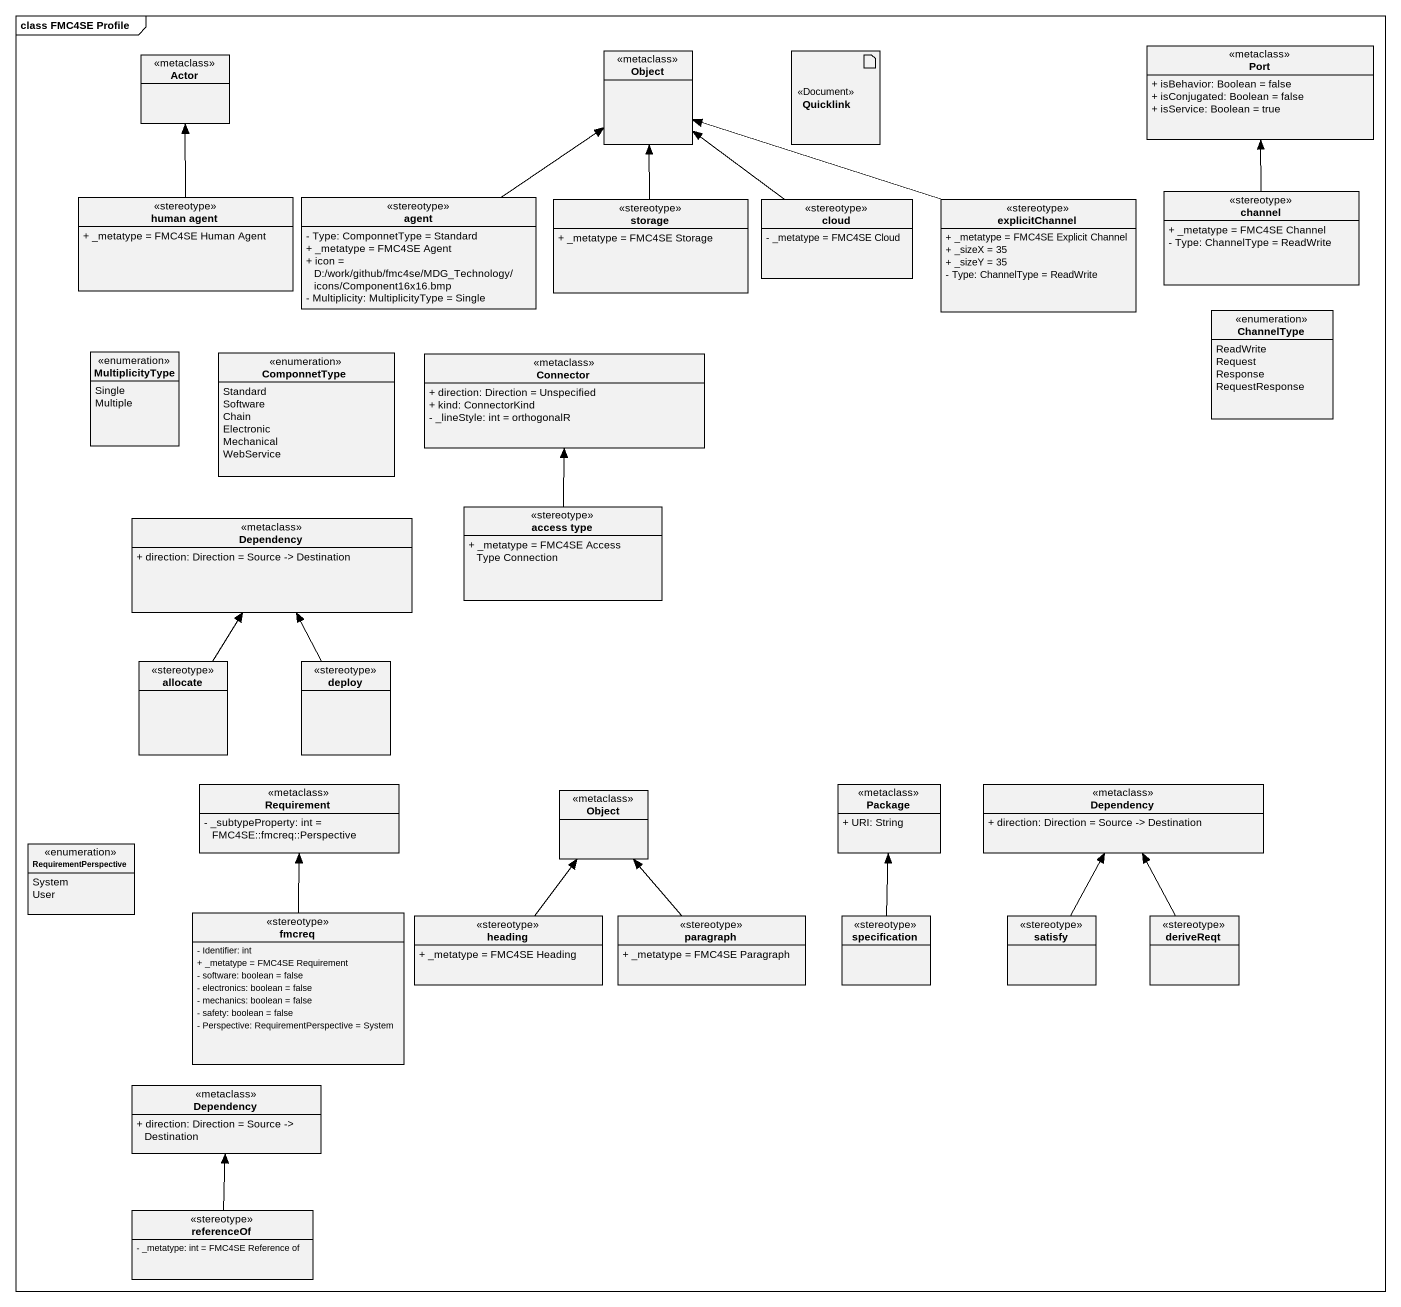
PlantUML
@startuml
mainframe class FMC4SE Profile
allowmixing
hide circle
hide empty members
skinparam classAttributeIconSize 0
class "Actor" as Actor_ <<metaclass>>
class "Object" as Object_ <<metaclass>>
artifact Quicklink <<Document>>
class "Port" as Port_ <<metaclass>> {
  + isBehavior: Boolean = false
  + isConjugated: Boolean = false
  + isService: Boolean = true
}
class "human agent" as human_agent <<stereotype>> {
  + _metatype = FMC4SE Human Agent
}
class "agent" as agent_ <<stereotype>> {
  - Type: ComponnetType = Standard
  + _metatype = FMC4SE Agent
  + icon = D:/work/github/fmc4se/MDG_Technology/icons/Component16x16.bmp
  - Multiplicity: MultiplicityType = Single
}
class "storage" as storage_ <<stereotype>> {
  + _metatype = FMC4SE Storage
}
class "cloud" as cloud_ <<stereotype>> {
  - _metatype = FMC4SE Cloud
}
class explicitChannel <<stereotype>> {
  + _metatype = FMC4SE Explicit Channel
  + _sizeX = 35
  + _sizeY = 35
  - Type: ChannelType = ReadWrite
}
class channel <<stereotype>> {
  + _metatype = FMC4SE Channel
  - Type: ChannelType = ReadWrite
}
enum ChannelType {
  ReadWrite
  Request
  Response
  RequestResponse
}
enum MultiplicityType {
  Single
  Multiple
}
enum ComponnetType {
  Standard
  Software
  Chain
  Electronic
  Mechanical
  WebService
}
class Connector <<metaclass>> {
  + direction: Direction = Unspecified
  + kind: ConnectorKind
  - _lineStyle: int = orthogonalR
}
class Dependency <<metaclass>> {
  + direction: Direction = Source -> Destination
}
class "access type" as access_type <<stereotype>> {
  + _metatype = FMC4SE Access Type Connection
}
class allocate <<stereotype>>
class deploy <<stereotype>>
class Requirement <<metaclass>> {
  - _subtypeProperty: int = FMC4SE::fmcreq::Perspective
}
class "Object" as Object__2 <<metaclass>>
class "Package" as Package_ <<metaclass>> {
  + URI: String
}
class "Dependency" as Dependency_2 <<metaclass>> {
  + direction: Direction = Source -> Destination
}
enum RequirementPerspective {
  System
  User
}
class fmcreq <<stereotype>> {
  - Identifier: int
  + _metatype = FMC4SE Requirement
  - software: boolean = false
  - electronics: boolean = false
  - mechanics: boolean = false
  - safety: boolean = false
  - Perspective: RequirementPerspective = System
}
class heading <<stereotype>> {
  + _metatype = FMC4SE Heading
}
class paragraph <<stereotype>> {
  + _metatype = FMC4SE Paragraph
}
class specification <<stereotype>>
class satisfy <<stereotype>>
class deriveReqt <<stereotype>>
class "Dependency" as Dependency_3 <<metaclass>> {
  + direction: Direction = Source -> Destination
}
class referenceOf <<stereotype>> {
  - _metatype: int = FMC4SE Reference of
}
human_agent -up-> Actor_
agent_ -up-> Object_
storage_ -up-> Object_
cloud_ -up-> Object_
explicitChannel -left-> Object_
channel -up-> Port_
access_type -up-> Connector
allocate -up-> Dependency
deploy -up-> Dependency
fmcreq -up-> Requirement
heading -up-> Object__2
paragraph -up-> Object__2
specification -up-> Package_
satisfy -up-> Dependency_2
deriveReqt -up-> Dependency_2
referenceOf -up-> Dependency_3
@enduml
